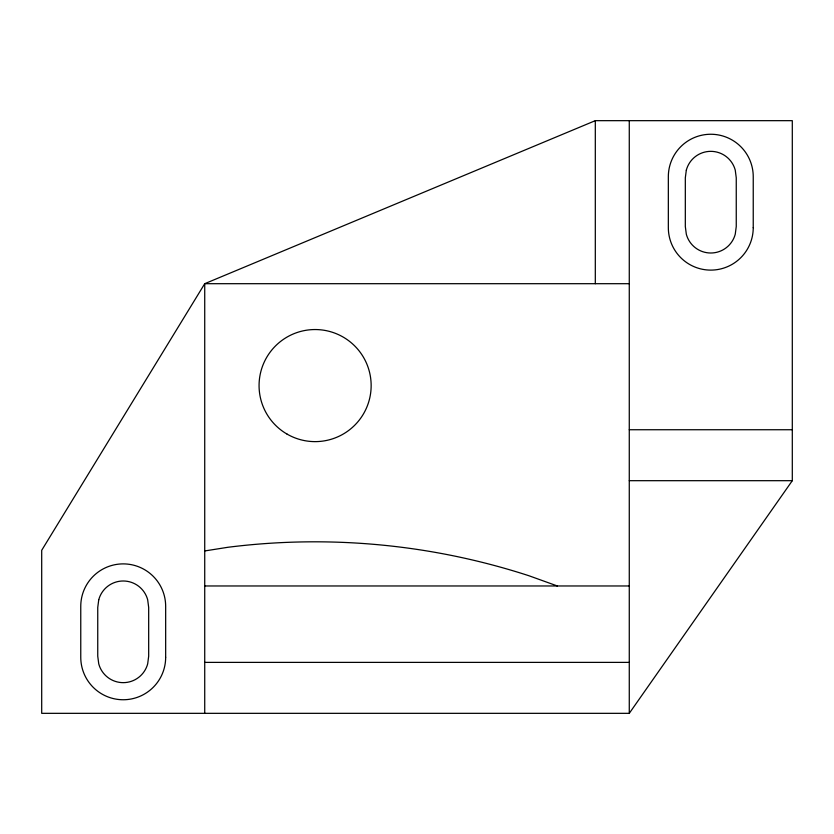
<?xml version="1.0" encoding="UTF-8"?>
<svg xmlns="http://www.w3.org/2000/svg" width="834" height="834" viewBox="0 0 834 834"><rect width="100%" height="100%" fill="white"/><g stroke="black" fill="none" stroke-linecap="round" stroke-linejoin="round"><path stroke-width="1.25" d="M629.274 713.331L792.3 480.686L792.3 120.669L595.309 120.669L204.726 283.696L41.7 550.304L41.7 713.331L629.274 713.331L629.274 120.669M204.726 550.951L227.922 547.281A692.866 692.866 0 0 1 528.871 575.721L557.331 585.968M629.274 283.696L204.726 283.696L204.726 713.331M629.274 429.739L792.3 429.739M629.274 480.686L792.3 480.686M204.726 585.968L629.274 585.968M204.726 662.384L629.274 662.384M595.309 120.669L595.309 283.696M98.746 599.792L97.745 607.465L97.745 656.181L98.746 663.854A25.322 25.322 0 0 0 147.681 663.854L148.681 656.181L148.681 607.465L147.681 599.792A25.322 25.322 0 0 0 98.746 599.792M686.319 170.146L685.319 177.819L685.319 226.535L686.319 234.208A25.322 25.322 0 0 0 735.254 234.208L736.255 226.535L736.255 177.819L735.254 170.146A25.322 25.322 0 0 0 686.319 170.146M753.238 227.651L753.238 176.704A42.451 42.451 0 0 0 710.787 134.253A42.451 42.451 0 0 0 668.336 176.704L668.336 227.651A42.451 42.451 0 0 0 710.787 270.112A42.451 42.451 0 0 0 753.238 227.651M165.664 657.296L165.664 606.349A42.451 42.451 0 0 0 123.213 563.888A42.451 42.451 0 0 0 80.762 606.349L80.762 657.296A42.451 42.451 0 0 0 123.213 699.747A42.451 42.451 0 0 0 165.664 657.296M287.084 434.118A56.045 56.045 0 0 0 371.151 385.579A56.045 56.045 0 0 0 287.084 337.051A56.045 56.045 0 0 0 287.084 434.118"/></g></svg>
